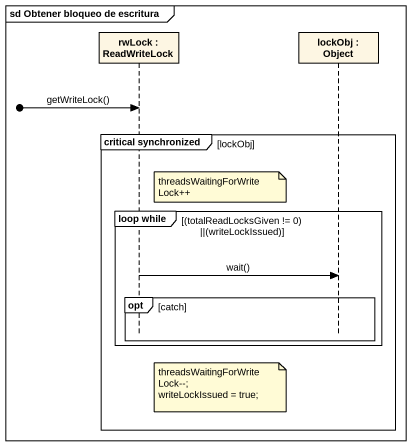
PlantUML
@startuml
mainframe sd Obtener bloqueo de escritura
hide footbox
participant "rwLock : ReadWriteLock" as rwLock
participant "lockObj : Object" as lockObj

[o-> rwLock : getWriteLock()
group critical synchronized [lockObj]
  note right of rwLock : threadsWaitingForWriteLock++
  group loop while [(totalReadLocksGiven != 0) ||(writeLockIssued)]
    rwLock -> lockObj : wait()
    opt catch
    end
  end
  note right of rwLock
    threadsWaitingForWriteLock--;
    writeLockIssued = true;
  end note
end
@enduml
